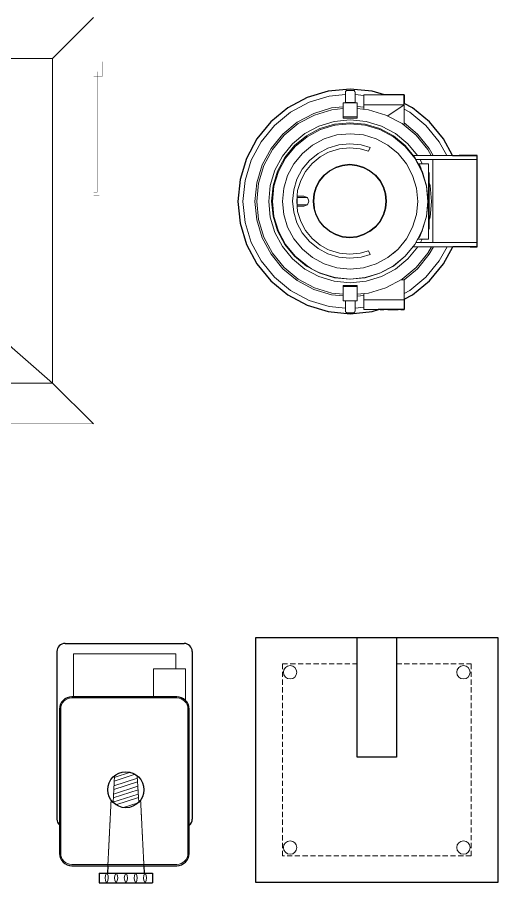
# Model space of a CAD drawing. Header units: millimetres. Extents: x 46649 to 61237, y -33954 to -18530.
# Drawn here: x 51751 to 52927, y -31290 to -29172 of the extents above; entities that cross this region are included whole.
import ezdxf

# ---------------------------------------------------------------- set-up
doc = ezdxf.new("R2010")
doc.units = ezdxf.units.MM
doc.linetypes.add('CENTER', pattern=[2, 1.25, -0.25, 0.25, -0.25])
doc.linetypes.add('DASHED', pattern=[19.05, 12.7, -6.35])
for name, color, linetype, lineweight in [('ed-1', 6, 'Continuous', 5), ('eo-1', 7, 'Continuous', 9), ('eo-3', 2, 'Continuous', 25), ('Habtoor$0$eo-3', 2, 'Continuous', 25)]:
    doc.layers.add(name, color=color, linetype=linetype, lineweight=lineweight)

# ---------------------------------------------------------------- blocks, each defined once
blk = doc.blocks.new('PS-32R refrigerated meat grinder')
blk.add_wipeout([(-145.7, 0), (145.7, 0), (147.7, -0.1), (149.5, -0.4), (152, -1), (154.5, -2), (156.3, -3.1), (158.5, -4.6), (160.1, -6.1), (161.7, -8.1), (162.7, -9.4), (163.7, -11.2), (164.6, -13.4), (165.1, -15.2), (165.4, -16.9), (165.6, -18.2), (165.7, -20), (165.7, -429.8), (165.5, -432.3), (165.3, -433.9), (164.9, -435.5), (164.2, -437.3), (163.3, -439.3), (162.4, -440.8), (161.4, -442.2), (160, -443.8), (159, -444.8), (158, -445.6), (158, -514), (157.8, -517.7), (157.1, -521.3), (155.5, -526.1), (153.3, -530.2), (150.6, -533.7), (147.3, -537), (144.3, -539.2), (140.5, -541.3), (138, -542.3), (135.2, -543.1), (131.4, -543.8), (129.4, -544), (128, -544), (47.3, -544), (48.2, -562.4), (68.6, -562.4), (68.6, -585.6), (-62.4, -585.6), (-62.4, -562.4), (-42, -562.4), (-41, -544), (-129.4, -544), (-133.6, -543.7), (-138.1, -542.7), (-142.8, -540.9), (-147.6, -537.9), (-150.6, -535.3), (-153.4, -531.9), (-156, -527.8), (-157.8, -523.5), (-158.8, -519.9), (-159.4, -515.5), (-159.4, -514), (-159.4, -444.4), (-160.5, -443.2), (-162, -441.4), (-163.4, -439.1), (-164.6, -436.4), (-165.2, -434.1), (-165.6, -431.8), (-165.7, -429.8), (-165.7, -20), (-165.6, -18.4), (-165.4, -16.4), (-164.7, -13.7), (-163.8, -11.6), (-162.8, -9.7), (-161.7, -8.1), (-159.8, -5.8), (-158.3, -4.5), (-156.3, -3), (-154.4, -2), (-152.5, -1.2), (-151.2, -0.8), (-149.3, -0.3), (-147.9, -0.1), (-146.3, 0)]).dxf.layer = 'eo-3'
at = {"layer": 'ed-1', "linetype": 'Continuous'}
for p, q in [((-125.4, -25.1), (125.4, -25.1)), ((-125.4, -25.1), (-125.4, -130.5)), ((125.4, -25.1), (125.4, -61.9)), ((-25.2, -328.1), (14.6, -315.3)), ((-25, -323.9), (-28.3, -389)), ((-26.7, -357.3), (31.9, -338.4)), ((-26.2, -348.5), (31.5, -330)), ((-25.6, -336.9), (26.1, -320.3)), ((31.2, -323.9), (34.5, -389)), ((-27.7, -377.7), (32.9, -358.2)), ((-27.2, -368.9), (32.5, -349.7)), ((-28.7, -388.6), (33.4, -368.6)), ((-21.2, -394.8), (33.9, -377)), ((-2.9, -401.7), (33.5, -389.9))]:
    blk.add_line(p, q, dxfattribs=at)
at = {"layer": 'ed-1', "linetype": 'CENTER'}
for p, q in [((-33, -383.4), (-41, -544)), ((39.2, -383.4), (47.3, -544))]:
    blk.add_line(p, q, dxfattribs=at)
at = {"layer": 'ed-1', "linetype": 'Continuous'}
blk.add_lwpolyline([(149.1, -139.2), (149.1, -61.9), (70.7, -61.9), (70.7, -130.5)], dxfattribs=at)
blk.add_lwpolyline([(-129.4, -541), (128, -541, 0.414214), (155, -514), (155, -160.5, 0.414214), (128, -133.5), (-129.4, -133.5, 0.414214), (-156.4, -160.5), (-156.4, -514, 0.414214)], format="xyb", close=True, dxfattribs=at)
for centre, start, end in [((-27.9, -574), 144.126, 215.874), ((-59.6, -573.6), 322.5442, 34.2922), ((-4.9, -574), 144.126, 215.874), ((-36.7, -573.6), 322.5442, 34.2922), ((19.1, -574), 144.126, 215.874), ((-12.6, -573.6), 322.5442, 34.2922), ((42.9, -573.6), 145.7078, 217.4558), ((11.2, -574), 324.126, 35.874), ((65.9, -573.6), 145.7078, 217.4558), ((34.1, -574), 324.126, 35.874)]:
    blk.add_arc(centre, 19.8, start, end, dxfattribs=at)
at = {"layer": 'eo-3'}
for p, q in [((-145.7, 0), (145.7, 0)), ((-165.7, -20), (-165.7, -429.8)), ((165.7, -20), (165.7, -429.8)), ((-41, -544), (-42, -562.4)), ((47.3, -544), (48.2, -562.4)), ((-62.4, -562.4), (68.6, -562.4)), ((-62.4, -562.4), (-62.4, -585.6)), ((68.6, -562.4), (68.6, -585.6)), ((-62.4, -585.6), (68.6, -585.6))]:
    blk.add_line(p, q, dxfattribs=at)
blk.add_lwpolyline([(-129.4, -544), (128, -544, 0.414214), (158, -514), (158, -160.5, 0.414214), (128, -130.5), (-129.4, -130.5, 0.414214), (-159.4, -160.5), (-159.4, -514, 0.414214)], format="xyb", close=True, dxfattribs=at)
blk.add_circle((3.1, -358), 44.1, dxfattribs=at)
for centre, start, end in [((-145.7, -20), 90, 180), ((145.7, -20), 0, 90), ((-145.7, -429.8), 180, 226.7663), ((145.7, -429.8), 308.0184, 0)]:
    blk.add_arc(centre, 20, start, end, dxfattribs=at)
blk = doc.blocks.new('Band saw BM-2000')
at = {"layer": 'ed-1', "linetype": 'DASHED'}
blk.add_lwpolyline([(344.2, 535), (527, 535), (527, 65), (65, 65), (65, 535), (247.8, 535)], dxfattribs=at)
at = {"layer": 'ed-1'}
for centre in [(83.8, 514.5), (508.2, 514.5), (83.8, 85.5), (508.2, 85.5)]:
    blk.add_circle(centre, 16.4, dxfattribs=at)
at = {"layer": 'eo-3'}
for points in [[(0, 0), (0, 600), (592, 600), (592, 0)], [(247.8, 306.4), (247.8, 600), (344.2, 600), (344.2, 306.4)]]:
    blk.add_lwpolyline(points, close=True, dxfattribs=at)
blk = doc.blocks.new('Habtoor$0$WEWQE')
at = {"layer": 'ed-1'}
blk.add_line((530106154.9, 177871031.3), (530105359.9, 177870116.3), dxfattribs=at)
at = {"layer": 'eo-1'}
for p, q in [((530105359.9, 177871031.3), (530105260.3, 177871130.5)), ((530106154.9, 177871031.3), (530106255.3, 177871130.5)), ((530105359.9, 177870116.3), (530105359.9, 177871031.3)), ((530105359.9, 177871031.3), (530106154.9, 177871031.3)), ((530106154.9, 177870116.3), (530106154.9, 177871031.3)), ((530105359.9, 177870116.3), (530105260.3, 177870015.5)), ((530105359.9, 177870116.3), (530106154.9, 177870116.3)), ((530106154.9, 177870116.3), (530106255.3, 177870015.5))]:
    blk.add_line(p, q, dxfattribs=at)
at = {"layer": 'eo-1', "const_width": 0.5}
for points in [[(530105819.4, 177870015.5), (530105819.4, 177870001.7), (530106122.4, 177870001.7), (530106122.4, 177870007.1), (530105827.6, 177870007.1), (530105827.6, 177870015.5)], [(530106111.6, 177870015.5), (530106111.6, 177869993.6), (530106146.8, 177869993.6), (530106146.8, 177870015.5)]]:
    blk.add_lwpolyline(points, dxfattribs=at)
at = {"layer": 'Habtoor$0$eo-3', "const_width": 0.5}
blk.add_lwpolyline([(530105260.3, 177870015.5), (530106255.3, 177870015.5), (530106255.3, 177871130.5), (530105260.3, 177871130.5)], close=True, dxfattribs=at)
blk = doc.blocks.new('Habtoor$0$A$C13F87E32')
at = {"layer": 'ed-1'}
for p, q in [((174.5, 517.4), (223.8, 532.3)), ((223.8, 532.3), (263.2, 536.4)), ((263.2, 541.7), (263.9, 544.2)), ((263.2, 517.2), (263.2, 541.7)), ((263.9, 544.2), (265.7, 546)), ((265.7, 546), (268.2, 546.7)), ((268.2, 546.7), (269.1, 546.7)), ((269.1, 546.7), (268.2, 546.7)), ((271.8, 546.7), (269.1, 546.7)), ((271.8, 546.7), (269.1, 546.7)), ((271.8, 546.7), (275.1, 546.7)), ((271.8, 546.7), (275.1, 546.7)), ((275.1, 546.7), (278.7, 546.7)), ((275.1, 546.7), (275.1, 546)), ((278.7, 546.7), (275.1, 546.7)), ((278.7, 546.7), (281.3, 546.7)), ((278.7, 546.7), (281.3, 546.7)), ((281.3, 546.7), (282.2, 546.7)), ((281.3, 546.7), (282.2, 546.7)), ((282.2, 546.7), (284.7, 546)), ((284.7, 546), (286.5, 544.2)), ((287.2, 541.7), (286.5, 544.2)), ((287.2, 541.7), (287.2, 517.2)), ((308.7, 534.1), (287.2, 536.4)), ((309.7, 535.5), (308.7, 535.5)), ((308.7, 511), (308.7, 535.5)), ((309.7, 535.5), (308.7, 535.5)), ((309.7, 535.5), (312.4, 535.5)), ((312.4, 535.5), (309.7, 535.5)), ((317, 535.5), (312.4, 535.5)), ((317, 535.5), (312.4, 535.5)), ((323.2, 535.5), (317, 535.5)), ((317, 535.5), (323.2, 535.5)), ((323.2, 535.5), (330.7, 535.5)), ((330.7, 535.5), (323.2, 535.5)), ((330.7, 535.5), (339, 535.5)), ((330.7, 535.5), (339, 535.5)), ((348.3, 535.5), (339, 535.5)), ((348.3, 535.5), (339, 535.5)), ((357.8, 535.5), (348.3, 535.5)), ((348.3, 535.5), (357.8, 535.5)), ((367.4, 535.5), (357.8, 535.5)), ((367.4, 535.5), (357.8, 535.5)), ((357.8, 535.5), (407, 535.5)), ((376.7, 535.5), (367.4, 535.5)), ((367.4, 535.5), (376.7, 535.5)), ((376.7, 535.5), (385.2, 535.5)), ((385.2, 535.5), (376.7, 535.5)), ((385.2, 535.5), (392.6, 535.5)), ((385.2, 535.5), (392.6, 535.5)), ((398.8, 535.5), (392.6, 535.5)), ((398.8, 535.5), (392.6, 535.5)), ((403.3, 535.5), (398.8, 535.5)), ((398.8, 535.5), (403.3, 535.5)), ((403.3, 535.5), (406.1, 535.5)), ((406.1, 535.5), (403.3, 535.5)), ((406.1, 535.5), (406.1, 511.6)), ((407, 535.5), (406.1, 535.5)), ((406.1, 535.5), (407, 535.5)), ((407, 535.5), (406.1, 535.5)), ((406.1, 535.5), (407, 535.5)), ((129.2, 493.3), (174.5, 517.4)), ((258.1, 481.6), (258.1, 516.5)), ((258.1, 516.5), (258.1, 481.6)), ((258.1, 516.5), (292, 516.5)), ((292, 516.5), (258.1, 516.5)), ((263.2, 517.2), (264.8, 517.2)), ((264.8, 517.2), (263.2, 517.2)), ((263.2, 517.2), (264.8, 517.2)), ((264.8, 517.2), (263.2, 517.2)), ((269.3, 517.2), (264.8, 517.2)), ((264.8, 517.2), (269.3, 517.2)), ((269.3, 517.2), (275.1, 517.2)), ((275.1, 517.2), (269.3, 517.2)), ((274.9, 516.5), (274.9, 517.2)), ((275.1, 517.2), (281.2, 517.2)), ((275.1, 517.2), (281.2, 517.2)), ((281.2, 517.2), (285.6, 517.2)), ((281.2, 517.2), (285.6, 517.2)), ((285.6, 517.2), (287.2, 517.2)), ((285.6, 517.2), (287.2, 517.2)), ((292, 516.5), (292, 481.6)), ((292, 481.6), (292, 516.5)), ((308.7, 511), (308.8, 511)), ((308.8, 511), (308.7, 511)), ((407, 511.6), (308.8, 511.6)), ((308.8, 511.6), (308.8, 500.5)), ((308.8, 500.5), (308.8, 511.6)), ((353.9, 511.6), (308.8, 511.6)), ((361.9, 511.6), (353.9, 511.6)), ((353.9, 511.6), (353.9, 511)), ((361.9, 511), (353.9, 511)), ((353.9, 511), (361.9, 511)), ((353.9, 511), (357.8, 511)), ((357.8, 511), (353.9, 511)), ((357.8, 511), (361.9, 511)), ((357.8, 511), (361.9, 511)), ((407, 511.6), (361.9, 511.6)), ((361.9, 511), (361.9, 511.6)), ((367.2, 484), (407, 511.6)), ((407, 462.4), (407, 511.6)), ((407, 462.4), (407, 511.6)), ((407.2, 511), (407, 511)), ((407, 511), (407.2, 511)), ((129.2, 493.3), (89.5, 460.6)), ((145.5, 468.8), (185.8, 490.3)), ((185.8, 490.3), (229.5, 503.6)), ((187.4, 486.3), (230.4, 499.3)), ((230.4, 499.3), (187.4, 486.3)), ((229.5, 503.6), (258.1, 506.4)), ((230.4, 499.3), (258.1, 502.1)), ((230.4, 499.3), (258.1, 502.1)), ((292, 506.8), (308.8, 505.5)), ((292, 502.1), (319.7, 499.3)), ((319.7, 499.3), (292, 502.1)), ((319.7, 499.3), (362.6, 486.3)), ((362.6, 486.3), (319.7, 499.3)), ((420.9, 493.3), (407, 500.7)), ((460.6, 460.6), (420.9, 493.3)), ((145.5, 468.8), (110.2, 439.7)), ((147.9, 465.2), (187.4, 486.3)), ((187.4, 486.3), (147.9, 465.2)), ((236.1, 470.6), (198.6, 459.2)), ((198.6, 459.2), (236.1, 470.6)), ((274.9, 474.3), (236.1, 470.6)), ((236.1, 470.6), (274.9, 474.3)), ((236.8, 463.8), (274.2, 467.5)), ((274.2, 467.5), (236.8, 463.8)), ((258.1, 481.6), (258.1, 478.7)), ((292, 481.6), (258.1, 481.6)), ((258.1, 478.7), (258.1, 481.6)), ((258.1, 478.7), (292, 478.7)), ((274.2, 467.5), (311.7, 463.8)), ((311.7, 463.8), (274.2, 467.5)), ((313.8, 470.6), (274.9, 474.3)), ((274.9, 474.3), (313.8, 470.6)), ((292, 481.6), (292, 478.7)), ((292, 481.6), (292, 478.7)), ((351.3, 459.2), (313.8, 470.6)), ((313.8, 470.6), (351.3, 459.2)), ((362.6, 486.3), (402.2, 465.2)), ((402.2, 465.2), (362.6, 486.3)), ((439.8, 439.7), (407, 467)), ((56.8, 420.9), (89.5, 460.6)), ((113.2, 436.8), (147.9, 465.2)), ((113.2, 436.8), (147.9, 465.2)), ((198.6, 459.2), (164.2, 440.7)), ((164.2, 440.7), (198.6, 459.2)), ((167.7, 435.2), (200.9, 453)), ((200.9, 453), (167.7, 435.2)), ((169.3, 433.1), (202.2, 450.7)), ((200.9, 453), (236.8, 463.8)), ((236.8, 463.8), (200.9, 453)), ((202.2, 450.7), (237.8, 461.5)), ((202.2, 450.7), (202.3, 450.1)), ((202.3, 450.1), (202.2, 450.7)), ((237.8, 461.5), (274.9, 465)), ((237.8, 461.5), (238, 461)), ((238, 461), (237.8, 461.5)), ((274.9, 465), (312, 461.5)), ((274.9, 465), (274.9, 464.7)), ((274.9, 464.7), (274.9, 465)), ((311.7, 463.8), (347.5, 453)), ((347.5, 453), (311.7, 463.8)), ((312, 461.5), (312, 461)), ((312, 461.5), (347.7, 450.7)), ((347.5, 453), (380.7, 435.2)), ((380.7, 435.2), (347.5, 453)), ((347.7, 450.7), (347.5, 450.1)), ((347.7, 450.7), (380.7, 433.1)), ((385.7, 440.7), (351.3, 459.2)), ((351.3, 459.2), (385.7, 440.7)), ((402.2, 465.2), (436.8, 436.8)), ((436.8, 436.8), (402.2, 465.2)), ((404.9, 463.3), (407, 462.4)), ((407, 462.4), (405.8, 462.4)), ((405.8, 462.4), (407, 462.4)), ((407, 462.4), (405.8, 462.4)), ((493.3, 420.9), (460.6, 460.6)), ((110.2, 439.7), (81.3, 404.3)), ((84.7, 402), (113.2, 436.8)), ((84.7, 402), (113.2, 436.8)), ((164.2, 440.7), (134, 415.9)), ((134, 415.9), (164.2, 440.7)), ((138.6, 411.4), (167.7, 435.2)), ((167.7, 435.2), (138.6, 411.4)), ((140.6, 409.5), (169.3, 433.1)), ((169.3, 433.1), (169.7, 432.7)), ((169.7, 432.7), (169.3, 433.1)), ((211.6, 428), (183, 412.7)), ((183, 412.7), (211.6, 428)), ((211.6, 428), (183, 412.7)), ((242.6, 437.4), (211.6, 428)), ((211.6, 428), (242.6, 437.4)), ((242.6, 437.4), (211.6, 428)), ((274.9, 440.6), (242.6, 437.4)), ((242.6, 437.4), (274.9, 440.6)), ((274.9, 440.6), (242.6, 437.4)), ((307.3, 437.4), (274.9, 440.6)), ((274.9, 440.6), (307.3, 437.4)), ((307.3, 437.4), (274.9, 440.6)), ((307.3, 437.4), (338.3, 428)), ((338.3, 428), (307.3, 437.4)), ((338.3, 428), (307.3, 437.4)), ((338.3, 428), (367.1, 412.7)), ((367.1, 412.7), (338.3, 428)), ((367.1, 412.7), (338.3, 428)), ((380.7, 433.1), (380.4, 432.7)), ((380.7, 435.2), (409.7, 411.4)), ((409.7, 411.4), (380.7, 435.2)), ((380.7, 433.1), (409.5, 409.5)), ((416.1, 415.9), (385.7, 440.7)), ((385.7, 440.7), (416.1, 415.9)), ((436.8, 436.8), (465.2, 402)), ((465.2, 402), (436.8, 436.8)), ((468.8, 404.3), (439.8, 439.7)), ((32.5, 375.4), (56.8, 420.9)), ((59.6, 364.1), (81.3, 404.3)), ((134, 415.9), (109.2, 385.7)), ((109.2, 385.7), (134, 415.9)), ((114.8, 382.3), (138.6, 411.4)), ((138.6, 411.4), (114.8, 382.3)), ((116.8, 380.6), (140.6, 409.5)), ((140.6, 409.5), (140.9, 409.1)), ((140.9, 409.1), (140.6, 409.5)), ((183, 412.7), (158, 392.1)), ((158, 392.1), (183, 412.7)), ((183, 412.7), (158, 392.1)), ((196.3, 392.5), (220.5, 405.4)), ((196.3, 392.5), (220.5, 405.4)), ((220.6, 405.4), (220.5, 405.4)), ((220.5, 405.4), (220.6, 405.4)), ((246.9, 413.4), (220.6, 405.4)), ((220.6, 405.4), (246.9, 413.4)), ((224.4, 396.4), (248.9, 403.6)), ((224.4, 396.4), (248.9, 403.6)), ((246.9, 413.4), (274.2, 416.1)), ((246.9, 413.4), (274.2, 416.1)), ((248.9, 403.6), (274.2, 406.1)), ((248.9, 403.6), (274.2, 406.1)), ((274.2, 416.1), (301.6, 413.4)), ((301.6, 413.4), (274.2, 416.1)), ((299.6, 403.6), (274.2, 406.1)), ((274.2, 406.1), (299.6, 403.6)), ((320, 397.8), (299.6, 403.6)), ((299.6, 403.6), (320, 397.8)), ((301.6, 413.4), (323.6, 407)), ((301.6, 413.4), (323.6, 407)), ((323.6, 407), (320, 397.8)), ((320, 397.8), (323.6, 407)), ((392.1, 392.1), (367.1, 412.7)), ((392.1, 392.1), (367.1, 412.7)), ((409.5, 409.5), (409.1, 409.1)), ((409.5, 409.5), (433.1, 380.6)), ((433.6, 382.3), (409.7, 411.4)), ((440, 386.9), (416.1, 415.9)), ((416.1, 415.9), (440, 386.9)), ((478.2, 386.9), (468.8, 404.3)), ((511.6, 386.9), (493.3, 420.9)), ((63.5, 362.5), (84.7, 402)), ((84.7, 402), (63.5, 362.5)), ((109.2, 385.7), (90.7, 351.3)), ((90.7, 351.3), (109.2, 385.7)), ((97.1, 349.1), (114.8, 382.3)), ((114.8, 382.3), (97.1, 349.1)), ((158, 392.1), (137.4, 366.9)), ((137.4, 366.9), (158, 392.1)), ((158, 392.1), (137.4, 366.9)), ((175.2, 375.1), (196.3, 392.5)), ((196.3, 392.5), (175.2, 375.1)), ((182.1, 368), (201.8, 384.3)), ((182.1, 368), (201.8, 384.3)), ((201.8, 384.3), (220.5, 394.6)), ((224.4, 396.4), (220.5, 394.6)), ((412.7, 366.9), (392.1, 392.1)), ((506.2, 386.9), (430.4, 386.9)), ((506.2, 386.9), (430.4, 386.9)), ((451.2, 349.1), (433.6, 382.3)), ((465.2, 402), (473.4, 386.9)), ((473.4, 386.9), (465.2, 402)), ((506.2, 386.9), (506.4, 386.9)), ((506.4, 386.9), (506.2, 386.9)), ((524.9, 386.9), (506.4, 386.9)), ((524.9, 386.9), (506.4, 386.9)), ((524.9, 386.9), (541.9, 386.9)), ((541.9, 386.9), (524.9, 386.9)), ((17.6, 326.1), (32.5, 375.4)), ((46.5, 320.4), (59.6, 364.1)), ((50.6, 319.7), (63.5, 362.5)), ((63.5, 362.5), (50.6, 319.7)), ((99.2, 347.7), (116.8, 380.6)), ((137.4, 366.9), (121.9, 338.3)), ((121.9, 338.3), (137.4, 366.9)), ((137.4, 366.9), (121.9, 338.3)), ((157.6, 353.8), (175.2, 375.1)), ((175.2, 375.1), (157.6, 353.8)), ((165.8, 348.3), (182.1, 368)), ((165.8, 348.3), (182.1, 368)), ((428, 338.3), (412.7, 366.9)), ((432.7, 380.4), (433.1, 380.6)), ((433.1, 380.6), (450.7, 347.7)), ((506.2, 377.2), (437, 377.2)), ((506.2, 377.2), (437, 377.2)), ((467, 366.5), (443.2, 366.5)), ((467, 366.5), (443.2, 366.5)), ((443.4, 366), (444.1, 364.6)), ((444.1, 364.6), (445.2, 362.5)), ((445.2, 362.5), (446.8, 359.3)), ((451.6, 366.5), (446.2, 377.2)), ((446.2, 377.2), (451.6, 366.5)), ((467, 366.5), (467, 366)), ((467, 366), (467, 366.5)), ((467, 366), (467, 366.5)), ((467, 364.6), (467, 366)), ((467, 364.6), (467, 366)), ((467, 362.5), (467, 364.6)), ((467, 364.6), (467, 362.5)), ((467, 359.3), (467, 362.5)), ((467, 359.3), (467, 362.5)), ((477.5, 377.2), (477.5, 173.9)), ((506.4, 377.2), (506.2, 377.2)), ((506.4, 377.2), (506.2, 377.2)), ((506.2, 377.2), (506.4, 377.2)), ((506.4, 377.2), (524.9, 377.2)), ((524.9, 377.2), (506.4, 377.2)), ((541.9, 377.2), (524.9, 377.2)), ((524.9, 377.2), (541.9, 377.2)), ((541.9, 377.2), (556.6, 377.2)), ((556.6, 377.2), (541.9, 377.2)), ((568.9, 377.2), (556.6, 377.2)), ((556.6, 377.2), (568.9, 377.2)), ((568.9, 377.2), (578.1, 377.2)), ((578.1, 377.2), (568.9, 377.2)), ((583.6, 377.2), (578.1, 377.2)), ((578.1, 377.2), (583.6, 377.2)), ((585.6, 377.2), (583.6, 377.2)), ((585.6, 377.2), (583.6, 377.2)), ((585.6, 377.2), (586.1, 377.2)), ((585.6, 377.2), (586.1, 377.2)), ((90.7, 351.3), (79.5, 313.8)), ((79.5, 313.8), (90.7, 351.3)), ((86.3, 313.3), (97.1, 349.1)), ((97.1, 349.1), (86.3, 313.3)), ((88.4, 312), (99.2, 347.7)), ((144.7, 329.4), (157.6, 353.8)), ((157.6, 353.8), (144.7, 329.4)), ((153.9, 325.7), (165.8, 348.3)), ((153.9, 325.7), (165.8, 348.3)), ((446.8, 359.3), (448.5, 355.5)), ((450.3, 347.5), (450.7, 347.7)), ((450.7, 347.7), (461.5, 312)), ((451.2, 349.1), (462.2, 313.3)), ((462.2, 313.3), (451.2, 349.1)), ((452.3, 346.7), (451.2, 349.1)), ((452.3, 346.7), (454, 341.9)), ((467, 355.5), (467, 359.3)), ((467, 359.3), (467, 355.5)), ((467, 351.3), (467, 355.5)), ((467, 351.3), (467, 355.5)), ((467, 346.7), (467, 351.3)), ((467, 351.3), (467, 346.7)), ((467, 341.9), (467, 346.7)), ((467, 346.7), (467, 341.9)), ((467, 341.9), (467, 206.6)), ((467, 206.6), (467, 341.9)), ((468.1, 345.9), (468.4, 345.9)), ((468.2, 345.8), (468.1, 345.9)), ((468.1, 344), (468.4, 344)), ((468.2, 343.6), (468.1, 344)), ((468.1, 344), (468.4, 344)), ((468.2, 343.6), (468.1, 344)), ((468.2, 341), (468.2, 345.9)), ((468.2, 345.9), (468.2, 345.8)), ((468.4, 345.9), (468.2, 345.9)), ((468.2, 345.2), (468.2, 345.8)), ((468.2, 344.5), (468.2, 345.2)), ((468.2, 341), (468.2, 345.1)), ((468.2, 345.1), (468.2, 340.1)), ((468.2, 339), (468.2, 345.1)), ((468.2, 338.1), (468.2, 345.1)), ((468.2, 345.1), (468.2, 344.7)), ((468.2, 344.9), (468.2, 345.1)), ((468.2, 345.1), (468.2, 344.9)), ((468.2, 345.1), (468.2, 344.7)), ((468.2, 344.9), (468.2, 345.1)), ((468.2, 344.9), (468.2, 341.2)), ((468.2, 341.7), (468.2, 344.9)), ((468.2, 344.7), (468.2, 344.9)), ((468.2, 344.7), (468.2, 344.9)), ((468.2, 344.2), (468.2, 344.7)), ((468.2, 344.2), (468.2, 344.7)), ((468.2, 343.6), (468.2, 344.5)), ((468.2, 343.5), (468.2, 344.2)), ((468.2, 343.5), (468.2, 344.2)), ((468.2, 344), (468.2, 343.6)), ((468.4, 344), (468.2, 344)), ((468.2, 342.6), (468.2, 343.6)), ((468.2, 343.1), (468.2, 343.6)), ((468.2, 342.4), (468.2, 343.5)), ((468.2, 342.4), (468.2, 343.5)), ((468.2, 342.2), (468.2, 343.1)), ((468.2, 341.3), (468.2, 342.6)), ((468.2, 341.3), (468.2, 342.4)), ((468.2, 341.3), (468.2, 342.4)), ((468.2, 341.2), (468.2, 342.2)), ((468.2, 340.1), (468.2, 341.3)), ((468.2, 341.3), (468.2, 340.1)), ((468.2, 340.1), (468.2, 341.3)), ((468.2, 340.1), (468.2, 341.3)), ((468.2, 340.1), (468.2, 341.2)), ((468.2, 341.2), (468.2, 340.1)), ((468.2, 340.1), (468.2, 341.2)), ((468.2, 340.8), (468.2, 341.2)), ((468.2, 340.1), (468.2, 341)), ((468.2, 340.3), (468.2, 341)), ((468.2, 339.9), (468.2, 340.8)), ((468.2, 339.4), (468.2, 340.3)), ((468.2, 213), (468.2, 340.1)), ((468.2, 340.1), (468.2, 213)), ((468.2, 340.1), (468.2, 213)), ((468.2, 338.8), (468.2, 340.1)), ((468.2, 339.4), (468.2, 340.1)), ((468.2, 339.4), (468.2, 340.1)), ((468.2, 338.8), (468.2, 339.9)), ((468.2, 338.1), (468.2, 339.4)), ((468.2, 338.5), (468.2, 339.4)), ((468.2, 338.5), (468.2, 339.4)), ((468.2, 338.5), (468.2, 339)), ((17.6, 326.1), (12.4, 274.9)), ((46.5, 320.4), (41.9, 274.9)), ((46.1, 274.9), (50.6, 319.7)), ((46.1, 274.9), (50.6, 319.7)), ((112.5, 307.3), (121.9, 338.3)), ((121.9, 338.3), (112.5, 307.3)), ((121.9, 338.3), (112.5, 307.3)), ((136.7, 303.2), (144.7, 329.4)), ((144.7, 329.4), (136.7, 303.2)), ((146.4, 301.2), (153.9, 325.7)), ((153.9, 325.7), (146.4, 301.2)), ((437.4, 307.3), (428, 338.3)), ((470.6, 313.8), (467, 325.5)), ((467, 325.5), (470.6, 313.8)), ((468.1, 324.6), (468.4, 324.6)), ((468.2, 337.1), (468.2, 338.8)), ((468.2, 337.6), (468.2, 338.8)), ((468.2, 337.4), (468.2, 338.5)), ((468.2, 337.8), (468.2, 338.5)), ((468.2, 337.4), (468.2, 338.5)), ((468.2, 336.7), (468.2, 338.1)), ((468.2, 337.6), (468.2, 338.1)), ((468.2, 336.9), (468.2, 337.8)), ((468.2, 336.4), (468.2, 337.6)), ((468.2, 336.9), (468.2, 337.6)), ((468.2, 336.2), (468.2, 337.4)), ((468.2, 336.2), (468.2, 337.4)), ((468.2, 335.3), (468.2, 337.1)), ((468.2, 335.8), (468.2, 336.9)), ((468.2, 335.8), (468.2, 336.9)), ((468.2, 335.1), (468.2, 336.7)), ((468.2, 336.4), (468.2, 217.1)), ((468.2, 334.9), (468.2, 336.2)), ((468.2, 334.9), (468.2, 336.2)), ((468.2, 334.8), (468.2, 335.8)), ((468.2, 334.8), (468.2, 335.8)), ((468.2, 333.5), (468.2, 335.3)), ((468.2, 333.5), (468.2, 335.1)), ((468.2, 335.1), (468.2, 333.5)), ((468.2, 333.5), (468.2, 334.9)), ((468.2, 334.9), (468.2, 333.5)), ((468.2, 333.5), (468.2, 334.9)), ((468.2, 333.5), (468.2, 334.8)), ((468.2, 333.5), (468.2, 334.8)), ((468.2, 219.2), (468.2, 333.5)), ((468.2, 333.5), (468.2, 219.2)), ((468.2, 219.2), (468.2, 333.5)), ((468.2, 219.2), (468.2, 333.5)), ((468.2, 312.8), (468.2, 324.6)), ((79.5, 313.8), (75.6, 274.9)), ((79.5, 313.8), (75.6, 274.9)), ((82.5, 275.8), (86.3, 313.3)), ((86.3, 313.3), (82.5, 275.8)), ((84.8, 274.9), (88.4, 312)), ((88.4, 312), (88.9, 311.9)), ((109.3, 274.9), (112.5, 307.3)), ((112.5, 307.3), (109.3, 274.9)), ((112.5, 307.3), (109.3, 274.9)), ((134, 275.8), (136.7, 303.2)), ((136.7, 303.2), (134, 275.8)), ((144, 275.8), (146.4, 301.2)), ((146.4, 301.2), (144, 275.8)), ((440.6, 274.9), (437.4, 307.3)), ((461, 311.9), (461.5, 312)), ((461.5, 312), (465.2, 274.9)), ((462.2, 313.3), (465.9, 275.8)), ((465.9, 275.8), (462.2, 313.3)), ((468.1, 312.8), (468.2, 312.8)), ((468.4, 312.8), (468.1, 312.8)), ((468.1, 307.3), (468.4, 307.3)), ((468.2, 307.3), (468.1, 307.3)), ((468.2, 307.3), (468.2, 306.9)), ((468.4, 307.3), (468.2, 307.3)), ((468.2, 306.9), (468.2, 307.3)), ((468.2, 306.4), (468.2, 306.9)), ((468.2, 306.9), (468.2, 306.4)), ((468.2, 306.4), (468.2, 306.9)), ((468.2, 305.5), (468.2, 306.4)), ((468.2, 306.4), (468.2, 305.5)), ((468.2, 305.5), (468.2, 306.4)), ((468.2, 304.4), (468.2, 305.5)), ((468.2, 305.5), (468.2, 304.4)), ((468.2, 304.4), (468.2, 305.5)), ((468.2, 303.2), (468.2, 304.4)), ((468.2, 304.4), (468.2, 303.2)), ((468.2, 303.2), (468.2, 304.4)), ((468.2, 301.6), (468.2, 303.2)), ((468.2, 303.2), (468.2, 301.6)), ((468.2, 301.6), (468.2, 303.2)), ((468.2, 299.1), (468.2, 301.6)), ((468.2, 301.6), (468.2, 299.1)), ((468.2, 299.1), (468.2, 297.5)), ((468.2, 297.5), (468.2, 299.1)), ((468.2, 296.2), (468.2, 297.5)), ((468.2, 297.5), (468.2, 296.2)), ((468.2, 296.2), (468.2, 297.5)), ((474.5, 274.9), (470.6, 313.8)), ((470.6, 313.8), (474.5, 274.9)), ((86.3, 238.6), (82.5, 275.8)), ((82.5, 275.8), (86.3, 238.6)), ((136.7, 248.5), (134, 275.8)), ((134, 275.8), (136.7, 248.5)), ((146.4, 250.5), (144, 275.8)), ((144, 275.8), (146.4, 250.5)), ((145.2, 287.9), (145.2, 284.4)), ((148.4, 287.9), (145.2, 287.9)), ((145.2, 275.7), (145.2, 284.4)), ((145.2, 284.4), (150, 284.4)), ((145.2, 266.8), (145.2, 275.7)), ((151.4, 287.9), (148.4, 287.9)), ((150, 284.4), (154.8, 284.4)), ((154.2, 287.9), (151.4, 287.9)), ((156.7, 287.9), (154.2, 287.9)), ((154.8, 284.4), (159, 284.4)), ((158.9, 287.9), (156.7, 287.9)), ((160.3, 287.9), (158.9, 287.9)), ((159, 284.4), (162.9, 284.4)), ((161.3, 287.9), (160.3, 287.9)), ((161.5, 287.9), (161.3, 287.9)), ((170.2, 284.4), (161.5, 287.9)), ((162.9, 284.4), (166.1, 284.4)), ((166.1, 284.4), (168.4, 284.4)), ((168.4, 284.4), (169.9, 284.4)), ((169.9, 284.4), (170.2, 284.4)), ((173.9, 275.7), (170.2, 284.4)), ((170.2, 266.8), (173.9, 275.7)), ((465.9, 275.8), (462.2, 238.6)), ((462.2, 238.6), (465.9, 275.8)), ((465.9, 275.8), (465.2, 274.9)), ((468.1, 293.4), (468.4, 293.4)), ((468.1, 287.5), (468.4, 287.5)), ((468.1, 275.5), (468.4, 275.5)), ((468.2, 295.2), (468.2, 296.2)), ((468.2, 296.2), (468.2, 295.2)), ((468.2, 295.2), (468.2, 296.2)), ((468.2, 294.3), (468.2, 295.2)), ((468.2, 295.2), (468.2, 294.3)), ((468.2, 294.3), (468.2, 295.2)), ((468.2, 293.6), (468.2, 294.3)), ((468.2, 294.3), (468.2, 293.6)), ((468.2, 293.6), (468.2, 294.3)), ((468.2, 293.4), (468.2, 293.6)), ((468.2, 293.6), (468.2, 293.4)), ((468.2, 293.4), (468.2, 293.6)), ((468.4, 293.4), (468.2, 293.4)), ((468.2, 287.5), (468.2, 279.6)), ((468.2, 279.6), (468.2, 287.5)), ((468.2, 287.5), (468.2, 279.6)), ((468.4, 287.5), (468.2, 287.5)), ((468.2, 279.9), (468.2, 278.7)), ((468.2, 279.6), (468.2, 279.9)), ((468.2, 279.6), (468.2, 278.3)), ((468.2, 278.3), (468.2, 279.6)), ((468.2, 278.5), (468.2, 279.6)), ((468.2, 278.7), (468.2, 277.6)), ((468.2, 278.5), (468.2, 278.7)), ((468.2, 277.4), (468.2, 278.5)), ((468.2, 277.6), (468.2, 278.5)), ((468.2, 277.3), (468.2, 278.3)), ((468.2, 278.3), (468.2, 277.3)), ((468.2, 277.3), (468.2, 278.3)), ((468.2, 277.6), (468.2, 276.7)), ((468.2, 277.4), (468.2, 277.6)), ((468.2, 276.7), (468.2, 277.4)), ((468.2, 276.5), (468.2, 277.4)), ((468.2, 276.4), (468.2, 277.3)), ((468.2, 277.3), (468.2, 276.4)), ((468.2, 276.4), (468.2, 277.3)), ((468.2, 276.7), (468.2, 276)), ((468.2, 276.5), (468.2, 276.7)), ((468.2, 276), (468.2, 276.5)), ((468.2, 276), (468.2, 276.5)), ((468.2, 275.7), (468.2, 276.4)), ((468.2, 276.4), (468.2, 275.7)), ((468.2, 275.7), (468.2, 276.4)), ((468.2, 275.7), (468.2, 276)), ((468.2, 276), (468.2, 275.7)), ((468.2, 275.5), (468.2, 276)), ((468.2, 275.3), (468.2, 275.7)), ((468.2, 275.7), (468.2, 275.3)), ((468.2, 275.3), (468.2, 275.7)), ((468.2, 275.7), (468.2, 275.5)), ((468.2, 275.5), (468.2, 275.7)), ((468.4, 275.5), (468.2, 275.5)), ((17.6, 223.6), (12.4, 274.9)), ((41.9, 274.9), (46.5, 229.5)), ((50.6, 230.2), (46.1, 274.9)), ((50.6, 230.2), (46.1, 274.9)), ((75.6, 274.9), (79.5, 236.1)), ((79.5, 236.1), (75.6, 274.9)), ((88.4, 237.8), (84.8, 274.9)), ((84.8, 274.9), (85.4, 274.9)), ((112.5, 242.6), (109.3, 274.9)), ((109.3, 274.9), (112.5, 242.6)), ((109.3, 274.9), (112.5, 242.6)), ((145.2, 266.8), (150, 266.8)), ((145.2, 266.8), (145.2, 263.2)), ((145.2, 263.2), (148.4, 263.2)), ((148.4, 263.2), (151.4, 263.2)), ((154.8, 266.8), (150, 266.8)), ((151.4, 263.2), (154.2, 263.2)), ((154.2, 263.2), (156.7, 263.2)), ((159, 266.8), (154.8, 266.8)), ((156.7, 263.2), (158.9, 263.2)), ((158.9, 263.2), (160.3, 263.2)), ((162.9, 266.8), (159, 266.8)), ((160.3, 263.2), (161.3, 263.2)), ((161.3, 263.2), (161.5, 263.2)), ((161.5, 263.2), (170.2, 266.8)), ((166.1, 266.8), (162.9, 266.8)), ((168.4, 266.8), (166.1, 266.8)), ((168.4, 266.8), (169.9, 266.8)), ((169.9, 266.8), (168.4, 266.8)), ((169.9, 266.8), (170.2, 266.8)), ((170.2, 266.8), (169.9, 266.8)), ((437.4, 242.6), (440.6, 274.9)), ((465.2, 274.9), (461.5, 237.8)), ((468.1, 275.3), (468.4, 275.3)), ((468.1, 254.7), (468.4, 254.7)), ((468.4, 275.3), (468.2, 275.3)), ((468.2, 272.3), (468.2, 265.5)), ((468.2, 261.3), (468.2, 270)), ((468.2, 265.5), (468.2, 258.8)), ((468.2, 247.3), (468.2, 254.7)), ((468.2, 254.7), (468.2, 246.4)), ((468.4, 254.7), (468.2, 254.7)), ((470.6, 236.1), (474.5, 274.9)), ((474.5, 274.9), (470.6, 236.1)), ((79.5, 236.1), (90.7, 198.6)), ((90.7, 198.6), (79.5, 236.1)), ((97.1, 202.5), (86.3, 238.6)), ((86.3, 238.6), (97.1, 202.5)), ((99.2, 202.2), (88.4, 237.8)), ((88.4, 237.8), (88.9, 237.8)), ((88.9, 237.8), (88.4, 237.8)), ((121.9, 211.6), (112.5, 242.6)), ((112.5, 242.6), (121.9, 211.6)), ((112.5, 242.6), (121.9, 211.6)), ((144.7, 222.2), (136.7, 248.5)), ((136.7, 248.5), (144.7, 222.2)), ((153.9, 226), (146.4, 250.5)), ((146.4, 250.5), (153.9, 226)), ((428, 211.6), (437.4, 242.6)), ((461.5, 237.8), (450.7, 202.2)), ((451.2, 202.5), (462.2, 238.6)), ((461, 237.8), (461.5, 237.8)), ((462.2, 238.6), (461.5, 237.8)), ((467, 224.5), (470.6, 236.1)), ((470.6, 236.1), (467, 224.5)), ((468.1, 233.4), (468.4, 233.4)), ((468.2, 249), (468.2, 242.6)), ((468.2, 246), (468.2, 247.3)), ((468.2, 246.4), (468.2, 247.3)), ((468.2, 246.4), (468.2, 245.3)), ((468.2, 246), (468.2, 246.4)), ((468.2, 245.3), (468.2, 246)), ((468.2, 244.9), (468.2, 246)), ((468.2, 245.3), (468.2, 244.4)), ((468.2, 244.9), (468.2, 245.3)), ((468.2, 244.4), (468.2, 244.9)), ((468.2, 244.1), (468.2, 244.9)), ((468.2, 244.4), (468.2, 243.5)), ((468.2, 244.1), (468.2, 244.4)), ((468.2, 243.5), (468.2, 244.1)), ((468.2, 243.4), (468.2, 244.1)), ((468.2, 243.5), (468.2, 243)), ((468.2, 243.4), (468.2, 243.5)), ((468.2, 243), (468.2, 243.4)), ((468.2, 242.8), (468.2, 243.4)), ((468.2, 243), (468.2, 242.6)), ((468.2, 242.8), (468.2, 243)), ((468.2, 242.6), (468.2, 242.8)), ((468.2, 242.5), (468.2, 242.8)), ((468.2, 242.6), (468.2, 242.5)), ((468.2, 242.5), (468.2, 242.6)), ((468.2, 239.4), (468.2, 227.6)), ((32.5, 174.5), (17.6, 223.6)), ((59.6, 185.8), (46.5, 229.5)), ((63.5, 187.4), (50.6, 230.2)), ((50.6, 230.2), (63.5, 187.4)), ((157.6, 198.1), (144.7, 222.2)), ((144.7, 222.2), (157.6, 198.1)), ((165.8, 203.4), (153.9, 226)), ((165.8, 203.4), (153.9, 226)), ((468.2, 217.6), (468.2, 219.2)), ((468.2, 217.8), (468.2, 219.2)), ((468.2, 218), (468.2, 219.2)), ((468.2, 217.8), (468.2, 219.2)), ((468.2, 218), (468.2, 219.2)), ((468.2, 216.9), (468.2, 218)), ((468.2, 216.9), (468.2, 218)), ((468.2, 216.4), (468.2, 217.8)), ((468.2, 216.4), (468.2, 217.8)), ((468.2, 216), (468.2, 217.6)), ((468.2, 215.8), (468.2, 217.1)), ((468.2, 215.8), (468.2, 216.9)), ((468.2, 215.8), (468.2, 216.9)), ((468.2, 215.1), (468.2, 216.4)), ((468.2, 215.1), (468.2, 216.4)), ((468.2, 214.6), (468.2, 216)), ((468.2, 214.8), (468.2, 215.8)), ((468.2, 214.6), (468.2, 215.8)), ((468.2, 215.1), (468.2, 215.8)), ((468.2, 214.1), (468.2, 215.1)), ((468.2, 214.1), (468.2, 215.1)), ((468.2, 214.6), (468.2, 215.1)), ((468.2, 214.1), (468.2, 214.8)), ((468.2, 214.6), (468.2, 208.4)), ((468.2, 213.4), (468.2, 214.6)), ((468.2, 213.5), (468.2, 214.6)), ((468.2, 213.4), (468.2, 214.1)), ((468.2, 213.7), (468.2, 214.1)), ((468.2, 214.1), (468.2, 213.7)), ((468.2, 213.4), (468.2, 214.1)), ((468.2, 213.7), (468.2, 208.4)), ((468.2, 212.6), (468.2, 213.5)), ((468.2, 212.5), (468.2, 213.4)), ((468.2, 212.6), (468.2, 213.4)), ((468.2, 213.4), (468.2, 212.6)), ((468.2, 212.6), (468.2, 213.4)), ((468.2, 213.4), (468.2, 212.6)), ((468.2, 213), (468.2, 211.4)), ((468.2, 211.8), (468.2, 213)), ((468.2, 211.8), (468.2, 213)), ((468.2, 211.9), (468.2, 213)), ((468.2, 211.8), (468.2, 213)), ((468.2, 208.4), (468.2, 212.6)), ((468.2, 212.3), (468.2, 212.6)), ((468.2, 212.6), (468.2, 212.3)), ((468.2, 212.5), (468.2, 207.1)), ((468.2, 211.8), (468.2, 212.5)), ((468.2, 212.5), (468.2, 211.8)), ((468.2, 212.3), (468.2, 211.4)), ((468.2, 210.9), (468.2, 211.9)), ((90.7, 198.6), (109.2, 164.2)), ((109.2, 164.2), (90.7, 198.6)), ((114.8, 169.3), (97.1, 202.5)), ((97.1, 202.5), (114.8, 169.3)), ((99.2, 202.2), (99.8, 202.3)), ((99.8, 202.3), (99.2, 202.2)), ((116.8, 169.3), (99.2, 202.2)), ((137.4, 183), (121.9, 211.6)), ((121.9, 211.6), (137.4, 183)), ((121.9, 211.6), (137.4, 183)), ((175.2, 176.8), (157.6, 198.1)), ((157.6, 198.1), (175.2, 176.8)), ((182.1, 183.7), (165.8, 203.4)), ((182.1, 183.7), (165.8, 203.4)), ((412.7, 183), (428, 211.6)), ((450.7, 202.2), (433.1, 169.3)), ((433.6, 169.3), (451.2, 202.5)), ((446.9, 192.9), (445.2, 189.2)), ((446.9, 192.9), (448.9, 197.2)), ((451, 201.8), (448.9, 197.2)), ((448.9, 197.2), (451, 201.8)), ((450.3, 202.3), (450.7, 202.2)), ((451, 202), (451.2, 202.5)), ((451.2, 202.5), (451, 201.8)), ((451, 201.8), (451.2, 202.5)), ((451, 201.8), (451.2, 202.5)), ((451.2, 202.5), (451, 202)), ((451.2, 202), (451, 202)), ((451, 202), (451.2, 202)), ((451, 201.8), (451, 202)), ((451, 202), (451, 201.8)), ((451, 202), (451, 201.8)), ((467, 201.8), (467, 206.6)), ((467, 206.6), (467, 201.8)), ((467, 197.2), (467, 201.8)), ((467, 201.8), (467, 197.2)), ((467, 192.9), (467, 197.2)), ((467, 197.2), (467, 192.9)), ((467, 189.2), (467, 192.9)), ((467, 192.9), (467, 189.2)), ((468.4, 209.1), (468.1, 209.1)), ((468.1, 209.1), (468.4, 209.1)), ((468.1, 207.1), (468.4, 207.1)), ((468.2, 210.5), (468.2, 211.8)), ((468.2, 210.7), (468.2, 211.8)), ((468.2, 210.7), (468.2, 211.8)), ((468.2, 211.4), (468.2, 208.2)), ((468.2, 210), (468.2, 210.9)), ((468.2, 209.6), (468.2, 210.7)), ((468.2, 209.6), (468.2, 210.7)), ((468.2, 209.4), (468.2, 210.5)), ((468.2, 209.4), (468.2, 210)), ((468.2, 208.9), (468.2, 209.6)), ((468.2, 208.9), (468.2, 209.6)), ((468.2, 208.6), (468.2, 209.4)), ((468.2, 209.1), (468.2, 209.4)), ((468.4, 209.1), (468.2, 209.1)), ((468.2, 208.4), (468.2, 208.9)), ((468.2, 208.4), (468.2, 208.9)), ((468.2, 207.9), (468.2, 208.6)), ((468.2, 208), (468.2, 208.4)), ((468.2, 208), (468.2, 208.4)), ((468.2, 208.2), (468.2, 208)), ((468.2, 208.2), (468.2, 208)), ((468.2, 207.3), (468.2, 207.9)), ((468.2, 207.1), (468.2, 207.3)), ((468.4, 207.1), (468.2, 207.1)), ((32.5, 174.5), (56.8, 129)), ((59.6, 185.8), (81.3, 145.5)), ((84.7, 147.9), (63.5, 187.4)), ((63.5, 187.4), (84.7, 147.9)), ((117.3, 169.5), (116.8, 169.3)), ((137.4, 183), (158, 157.8)), ((137.4, 183), (158, 157.8)), ((196.3, 159.4), (175.2, 176.8)), ((175.2, 176.8), (196.3, 159.4)), ((201.8, 167.6), (182.1, 183.7)), ((201.8, 167.6), (182.1, 183.7)), ((392.1, 157.8), (412.7, 183)), ((433.1, 169.3), (432.7, 169.5)), ((506.2, 173.9), (436.5, 173.9)), ((506.2, 173.9), (436.5, 173.9)), ((442.3, 184.1), (442.3, 183.9)), ((442.3, 183.9), (442.3, 184.1)), ((442.3, 183.9), (442.3, 182.5)), ((442.3, 182.5), (442.3, 183.9)), ((442.3, 182.5), (442.3, 182.1)), ((442.3, 182.1), (442.3, 182.5)), ((442.3, 182.5), (442.3, 182.1)), ((442.3, 182.1), (467, 182.1)), ((467, 182.1), (442.3, 182.1)), ((445.2, 189.2), (443.6, 186.2)), ((451, 182.1), (446.9, 173.9)), ((451, 182.1), (446.9, 173.9)), ((467, 186.2), (467, 189.2)), ((467, 189.2), (467, 186.2)), ((467, 183.9), (467, 186.2)), ((467, 186.2), (467, 183.9)), ((467, 182.5), (467, 183.9)), ((467, 182.5), (467, 183.9)), ((467, 183.9), (467, 182.5)), ((467, 182.1), (467, 182.5)), ((467, 182.5), (467, 182.1)), ((506.4, 173.9), (506.2, 173.9)), ((506.2, 173.9), (506.4, 173.9)), ((524.9, 173.9), (506.4, 173.9)), ((524.9, 173.9), (506.4, 173.9)), ((541.9, 173.9), (524.9, 173.9)), ((541.9, 173.9), (524.9, 173.9)), ((556.6, 173.9), (541.9, 173.9)), ((556.6, 173.9), (541.9, 173.9)), ((568.9, 173.9), (556.6, 173.9)), ((568.9, 173.9), (556.6, 173.9)), ((578.1, 173.9), (568.9, 173.9)), ((578.1, 173.9), (568.9, 173.9)), ((583.6, 173.9), (578.1, 173.9)), ((583.6, 173.9), (578.1, 173.9)), ((585.6, 173.9), (583.6, 173.9)), ((583.6, 173.9), (585.6, 173.9)), ((586.1, 173.9), (585.6, 173.9)), ((585.6, 173.9), (586.1, 173.9)), ((585.6, 173.9), (586.1, 173.9)), ((109.2, 164.2), (134, 134)), ((134, 134), (109.2, 164.2)), ((138.6, 140.4), (114.8, 169.3)), ((114.8, 169.3), (138.6, 140.4)), ((140.6, 140.4), (116.8, 169.3)), ((158, 157.8), (183, 137.2)), ((196.3, 159.4), (220.5, 146.4)), ((220.5, 157.1), (201.8, 167.6)), ((224.4, 155.5), (220.5, 157.1)), ((248.9, 148), (224.4, 155.5)), ((248.9, 148), (224.4, 155.5)), ((299.6, 148), (320, 153.9)), ((320, 153.9), (299.6, 148)), ((320, 153.9), (323.6, 144.7)), ((320, 153.9), (323.6, 144.7)), ((367.1, 137.2), (392.1, 157.8)), ((380, 147), (392.1, 157.8)), ((409.5, 140.4), (433.1, 169.3)), ((433.6, 169.3), (409.7, 140.4)), ((409.7, 140.4), (433.6, 169.3)), ((416.1, 134), (440.7, 164)), ((440.7, 164), (416.1, 134)), ((433.6, 169.3), (429.9, 164)), ((506.2, 164), (429.9, 164)), ((429.9, 164), (506.2, 164)), ((473.9, 164), (465.2, 147.9)), ((465.2, 147.9), (473.9, 164)), ((468.8, 145.5), (478.7, 164)), ((493.3, 129), (512.1, 164)), ((506.2, 164), (506.4, 164)), ((506.4, 164), (506.2, 164)), ((524.9, 164), (506.4, 164)), ((506.4, 164), (524.9, 164)), ((524.9, 164), (541.9, 164)), ((524.9, 164), (541.9, 164)), ((556.6, 164), (541.9, 164)), ((541.9, 164), (556.6, 164)), ((556.6, 164), (568.9, 164)), ((556.6, 164), (568.9, 164)), ((89.5, 89.3), (56.8, 129)), ((81.3, 145.5), (110.2, 110.2)), ((113.2, 113.1), (84.7, 147.9)), ((113.2, 113.1), (84.7, 147.9)), ((134, 134), (164.2, 109.2)), ((164.2, 109.2), (134, 134)), ((167.7, 116.6), (138.6, 140.4)), ((167.7, 116.6), (138.6, 140.4)), ((140.9, 140.8), (140.6, 140.4)), ((140.6, 140.4), (169.3, 116.8)), ((183, 137.2), (211.6, 121.9)), ((220.6, 146.4), (220.5, 146.4)), ((246.9, 138.4), (220.6, 146.4)), ((246.9, 138.4), (220.6, 146.4)), ((274.2, 135.8), (246.9, 138.4)), ((274.2, 135.8), (246.9, 138.4)), ((274.2, 145.5), (248.9, 148)), ((274.2, 145.5), (248.9, 148)), ((274.2, 145.5), (299.6, 148)), ((299.6, 148), (274.2, 145.5)), ((301.6, 138.4), (274.2, 135.8)), ((301.6, 138.4), (274.2, 135.8)), ((323.6, 144.7), (301.6, 138.4)), ((323.6, 144.7), (301.6, 138.4)), ((338.3, 121.9), (367.1, 137.2)), ((380.7, 116.8), (409.5, 140.4)), ((409.7, 140.4), (380.7, 116.6)), ((385.7, 109.2), (416.1, 134)), ((416.1, 134), (385.7, 109.2)), ((409.1, 140.8), (409.5, 140.4)), ((409.5, 140.4), (409.1, 140.8)), ((465.2, 147.9), (436.8, 113.1)), ((436.8, 113.1), (465.2, 147.9)), ((439.8, 110.2), (468.8, 145.5)), ((460.6, 89.3), (493.3, 129)), ((145.5, 81.1), (110.2, 110.2)), ((147.9, 84.7), (113.2, 113.1)), ((147.9, 84.7), (113.2, 113.1)), ((164.2, 109.2), (198.6, 90.7)), ((198.6, 90.7), (164.2, 109.2)), ((200.9, 98.9), (167.7, 116.6)), ((167.7, 116.6), (200.9, 98.9)), ((169.7, 117.1), (169.3, 116.8)), ((169.3, 116.8), (180, 110.2)), ((180, 110.2), (190.8, 104.4)), ((211.6, 121.9), (242.6, 112.5)), ((242.6, 112.5), (274.9, 109.3)), ((274.9, 109.3), (307.3, 112.5)), ((307.3, 112.5), (338.3, 121.9)), ((380.7, 116.6), (347.5, 98.9)), ((347.5, 98.9), (380.7, 116.6)), ((347.7, 99.2), (380.7, 116.8)), ((351.3, 90.7), (385.7, 109.2)), ((385.7, 109.2), (351.3, 90.7)), ((380.4, 117.1), (380.7, 116.8)), ((380.7, 116.8), (380.4, 117.1)), ((436.8, 113.1), (402.2, 84.7)), ((402.2, 84.7), (436.8, 113.1)), ((407, 82.9), (439.8, 110.2)), ((407, 82.9), (439.8, 110.2)), ((129.2, 56.6), (89.5, 89.3)), ((190.8, 104.4), (202.2, 99.2)), ((198.6, 90.7), (236.1, 79.3)), ((236.1, 79.3), (198.6, 90.7)), ((202.2, 99.2), (200.9, 98.9)), ((236.8, 87.9), (200.9, 98.9)), ((200.9, 98.9), (236.8, 87.9)), ((202.2, 99.2), (202.3, 99.8)), ((202.3, 99.8), (202.2, 99.2)), ((237.8, 88.4), (202.2, 99.2)), ((236.8, 87.9), (237.8, 88.4)), ((274.2, 84.3), (236.8, 87.9)), ((236.8, 87.9), (274.2, 84.3)), ((238, 88.9), (237.8, 88.4)), ((274.9, 84.8), (237.8, 88.4)), ((311.7, 87.9), (274.2, 84.3)), ((274.2, 84.3), (311.7, 87.9)), ((274.2, 84.3), (274.9, 84.8)), ((274.9, 84.8), (312, 88.4)), ((274.9, 85.2), (274.9, 84.8)), ((347.5, 98.9), (311.7, 87.9)), ((311.7, 87.9), (347.5, 98.9)), ((312, 88.4), (347.7, 99.2)), ((312, 88.9), (312, 88.4)), ((312, 88.4), (312, 88.9)), ((313.8, 79.3), (351.3, 90.7)), ((351.3, 90.7), (313.8, 79.3)), ((347.5, 99.8), (347.7, 99.2)), ((347.7, 99.2), (347.5, 99.8)), ((420.9, 56.6), (460.6, 89.3)), ((185.8, 59.6), (145.5, 81.1)), ((187.4, 63.5), (147.9, 84.7)), ((147.9, 84.7), (187.4, 63.5)), ((236.1, 79.3), (274.9, 75.6)), ((274.9, 75.6), (236.1, 79.3)), ((258.1, 66.4), (258.1, 69.2)), ((292, 69.2), (258.1, 69.2)), ((258.1, 66.4), (258.1, 69.2)), ((258.1, 66.4), (258.1, 31.4)), ((258.1, 31.4), (258.1, 66.4)), ((258.1, 66.4), (292, 66.4)), ((274.9, 75.6), (313.8, 79.3)), ((313.8, 79.3), (274.9, 75.6)), ((292, 66.4), (292, 69.2)), ((292, 66.4), (292, 69.2)), ((292, 66.4), (292, 31.4)), ((292, 31.4), (292, 66.4)), ((402.2, 84.7), (362.6, 63.5)), ((362.6, 63.5), (402.2, 84.7)), ((399.4, 83.1), (407, 83.1)), ((407, 83.1), (399.4, 83.1)), ((402.2, 84.7), (403.3, 83.1)), ((407, 83.1), (407, 33.9)), ((407, 83.1), (407, 33.9)), ((174.5, 32.5), (129.2, 56.6)), ((185.8, 59.6), (229.5, 46.3)), ((230.4, 50.6), (187.4, 63.5)), ((187.4, 63.5), (230.4, 50.6)), ((229.5, 46.3), (258.1, 43.7)), ((258.1, 47.9), (230.4, 50.6)), ((258.1, 47.9), (230.4, 50.6)), ((319.7, 50.6), (292, 47.9)), ((292, 47.9), (319.7, 50.6)), ((292, 43.3), (308.8, 44.4)), ((308.8, 49.5), (308.8, 33.9)), ((308.8, 49.5), (308.8, 33.9)), ((362.6, 63.5), (319.7, 50.6)), ((319.7, 50.6), (362.6, 63.5)), ((407, 49.3), (420.9, 56.6)), ((174.5, 32.5), (223.8, 17.6)), ((258.1, 31.4), (292, 31.4)), ((292, 31.4), (258.1, 31.4)), ((263.2, 31.4), (263.2, 6.9)), ((287.2, 6.9), (287.2, 31.4)), ((308.7, 9.9), (308.7, 34.4)), ((308.7, 34.4), (308.8, 34.4)), ((308.7, 34.4), (309.7, 33.9)), ((308.8, 34.4), (308.7, 34.4)), ((407, 33.9), (308.8, 33.9)), ((308.8, 33.9), (407, 33.9)), ((223.8, 17.6), (263.2, 13.7)), ((263.9, 4.4), (263.2, 6.9)), ((265.7, 2.7), (263.9, 4.4)), ((268.2, 2), (265.7, 2.7)), ((269.1, 2), (268.2, 2)), ((269.1, 2), (268.2, 2)), ((271.8, 2), (269.1, 2)), ((271.8, 2), (269.1, 2)), ((275.1, 2), (271.8, 2)), ((271.8, 2), (275.1, 2)), ((275.1, 2.7), (275.1, 2)), ((278.7, 2), (275.1, 2)), ((278.7, 2), (275.1, 2)), ((281.3, 2), (278.7, 2)), ((282.2, 2), (281.3, 2)), ((281.3, 2), (282.2, 2)), ((282.2, 2), (284.7, 2.7)), ((284.7, 2.7), (286.5, 4.4)), ((286.5, 4.4), (287.2, 6.9)), ((287.2, 13.7), (308.7, 16)), ((309.7, 9.9), (308.7, 9.9)), ((308.7, 9.9), (309.7, 9.9)), ((309.7, 9.9), (308.7, 9.9)), ((309.7, 9.9), (312.4, 9.9)), ((309.7, 9.9), (312.4, 9.9)), ((312.4, 9.9), (317, 9.9)), ((317, 9.9), (312.4, 9.9)), ((317, 9.9), (323.2, 9.9)), ((317, 9.9), (323.2, 9.9)), ((330.7, 9.9), (323.2, 9.9)), ((330.7, 9.9), (323.2, 9.9)), ((330.7, 9.9), (339, 9.9)), ((330.7, 9.9), (339, 9.9)), ((339, 9.9), (348.3, 9.9)), ((348.3, 9.9), (339, 9.9))]:
    blk.add_line(p, q, dxfattribs=at)
at = {"layer": 'eo-3'}
for p, q in [((221.3, 544.7), (169.7, 528.9)), ((274.9, 549.9), (221.3, 544.7)), ((328.7, 544.7), (274.9, 549.9)), ((358.9, 535.5), (328.7, 544.7)), ((407, 535.5), (359, 535.5)), ((407, 535.5), (407, 514.7)), ((169.7, 528.9), (122.1, 503.6)), ((427.8, 503.6), (407, 514.7)), ((122.1, 503.6), (80.6, 469.5)), ((469.5, 469.5), (427.8, 503.6)), ((80.6, 469.5), (46.3, 427.8)), ((503.7, 427.8), (469.5, 469.5)), ((46.3, 427.8), (20.9, 380.2)), ((525.6, 386.9), (503.7, 427.8)), ((525.6, 386.9), (585.6, 386.9)), ((556.6, 386.9), (541.9, 386.9)), ((556.6, 386.9), (541.9, 386.9)), ((556.6, 386.9), (568.9, 386.9)), ((568.9, 386.9), (556.6, 386.9)), ((578.1, 386.9), (568.9, 386.9)), ((578.1, 386.9), (568.9, 386.9)), ((578.1, 386.9), (583.6, 386.9)), ((583.6, 386.9), (578.1, 386.9)), ((583.6, 386.9), (585.6, 386.9)), ((585.6, 386.9), (583.6, 386.9)), ((586.1, 386.9), (585.6, 386.9)), ((585.6, 386.9), (586.1, 386.9)), ((586.1, 386.9), (585.6, 386.9)), ((586.1, 164), (586.1, 386.9)), ((586.1, 164), (586.1, 386.9)), ((20.9, 380.2), (5.3, 328.6)), ((239.8, 358), (256.5, 363)), ((256.5, 363), (239.8, 358)), ((256.5, 363), (273.9, 364.8)), ((273.9, 364.8), (256.5, 363)), ((273.9, 364.8), (291.3, 363)), ((291.3, 363), (273.9, 364.8)), ((291.3, 363), (308, 358)), ((308, 358), (291.3, 363)), ((211, 338.7), (224.5, 349.7)), ((211, 338.7), (224.5, 349.7)), ((224.5, 349.7), (239.8, 358)), ((224.5, 349.7), (239.8, 358)), ((308, 358), (323.4, 349.7)), ((323.4, 349.7), (308, 358)), ((323.4, 349.7), (336.9, 338.7)), ((323.4, 349.7), (336.9, 338.7)), ((5.3, 328.6), (0, 274.9)), ((191.7, 309.7), (199.9, 325.2)), ((199.9, 325.2), (191.7, 309.7)), ((199.9, 325.2), (211, 338.7)), ((211, 338.7), (199.9, 325.2)), ((336.9, 338.7), (348.1, 325.2)), ((348.1, 325.2), (336.9, 338.7)), ((348.1, 325.2), (356.2, 309.7)), ((356.2, 309.7), (348.1, 325.2)), ((186.6, 293.1), (191.7, 309.7)), ((191.7, 309.7), (186.6, 293.1)), ((356.2, 309.7), (361.2, 293.1)), ((361.2, 293.1), (356.2, 309.7)), ((185, 275.7), (186.6, 293.1)), ((186.6, 293.1), (185, 275.7)), ((186.6, 258.3), (185, 275.7)), ((185, 275.7), (186.6, 258.3)), ((361.2, 293.1), (363, 275.7)), ((363, 275.7), (361.2, 293.1)), ((363, 275.7), (361.2, 258.3)), ((361.2, 258.3), (363, 275.7)), ((0, 274.9), (5.3, 221.3)), ((191.7, 241.6), (186.6, 258.3)), ((191.7, 241.6), (186.6, 258.3)), ((361.2, 258.3), (356.2, 241.6)), ((356.2, 241.6), (361.2, 258.3)), ((199.9, 226.1), (191.7, 241.6)), ((199.9, 226.1), (191.7, 241.6)), ((356.2, 241.6), (348.1, 226.1)), ((348.1, 226.1), (356.2, 241.6)), ((5.3, 221.3), (20.9, 169.7)), ((211, 212.6), (199.9, 226.1)), ((211, 212.6), (199.9, 226.1)), ((224.5, 201.6), (211, 212.6)), ((224.5, 201.6), (211, 212.6)), ((336.9, 212.6), (323.4, 201.6)), ((323.4, 201.6), (336.9, 212.6)), ((348.1, 226.1), (336.9, 212.6)), ((348.1, 226.1), (336.9, 212.6)), ((239.8, 193.5), (224.5, 201.6)), ((224.5, 201.6), (239.8, 193.5)), ((256.5, 188.3), (239.8, 193.5)), ((239.8, 193.5), (256.5, 188.3)), ((308, 193.5), (291.3, 188.3)), ((291.3, 188.3), (308, 193.5)), ((323.4, 201.6), (308, 193.5)), ((308, 193.5), (323.4, 201.6)), ((20.9, 169.7), (46.3, 122.1)), ((273.9, 186.6), (256.5, 188.3)), ((256.5, 188.3), (273.9, 186.6)), ((291.3, 188.3), (273.9, 186.6)), ((273.9, 186.6), (291.3, 188.3)), ((503.7, 122.1), (526.1, 164)), ((586.1, 164), (526.1, 164)), ((578.1, 164), (568.9, 164)), ((568.9, 164), (578.1, 164)), ((578.1, 164), (583.6, 164)), ((578.1, 164), (583.6, 164)), ((583.6, 164), (585.6, 164)), ((585.6, 164), (583.6, 164)), ((585.6, 164), (586.1, 164)), ((586.1, 164), (585.6, 164)), ((46.3, 122.1), (80.6, 80.4)), ((469.5, 80.4), (503.7, 122.1)), ((80.6, 80.4), (122.1, 46.3)), ((427.8, 46.3), (469.5, 80.4)), ((122.1, 46.3), (169.7, 20.9)), ((407, 35.3), (427.8, 46.3)), ((407, 35.3), (407, 9.9)), ((407, 33.9), (407, 9.9)), ((169.7, 20.9), (221.3, 5.1)), ((221.3, 5.1), (274.9, 0)), ((274.9, 0), (328.7, 5.1)), ((328.7, 5.1), (344.3, 9.9)), ((407, 9.9), (343.6, 9.9)), ((357.8, 9.9), (348.3, 9.9)), ((348.3, 9.9), (357.8, 9.9)), ((367.4, 9.9), (357.8, 9.9)), ((367.4, 9.9), (357.8, 9.9)), ((367.4, 9.9), (376.7, 9.9)), ((367.4, 9.9), (376.7, 9.9)), ((376.7, 9.9), (385.2, 9.9)), ((385.2, 9.9), (376.7, 9.9)), ((392.6, 9.9), (385.2, 9.9)), ((385.2, 9.9), (392.6, 9.9)), ((398.8, 9.9), (392.6, 9.9)), ((398.8, 9.9), (392.6, 9.9)), ((398.8, 9.9), (403.3, 9.9)), ((398.8, 9.9), (403.3, 9.9)), ((403.3, 9.9), (406.1, 9.9)), ((403.3, 9.9), (406.1, 9.9)), ((406.1, 9.9), (407, 9.9)), ((406.1, 9.9), (407, 9.9))]:
    blk.add_line(p, q, dxfattribs=at)

msp = doc.modelspace()

# ---------------------------------------------------------------- block references
at = {"layer": 'eo-3', "rotation": 89.99999999999999}
msp.add_blockref('Habtoor$0$WEWQE', (177921952.975491, -530135427.099714, -1591.784067), dxfattribs=at)
at = {"layer": 'eo-3'}
for name, p in [('Band saw BM-2000', (52334.785832, -31289.304097)), ('PS-32R refrigerated meat grinder', (52013.23611, -30704.215041))]:
    msp.add_blockref(name, p, dxfattribs=at)
at = {"layer": 'Habtoor$0$eo-3', "ltscale": 10}
msp.add_blockref('Habtoor$0$A$C13F87E32', (52290.578705, -29897.048657, 1590.215932), dxfattribs=at)

doc.saveas('drawing.dxf')
